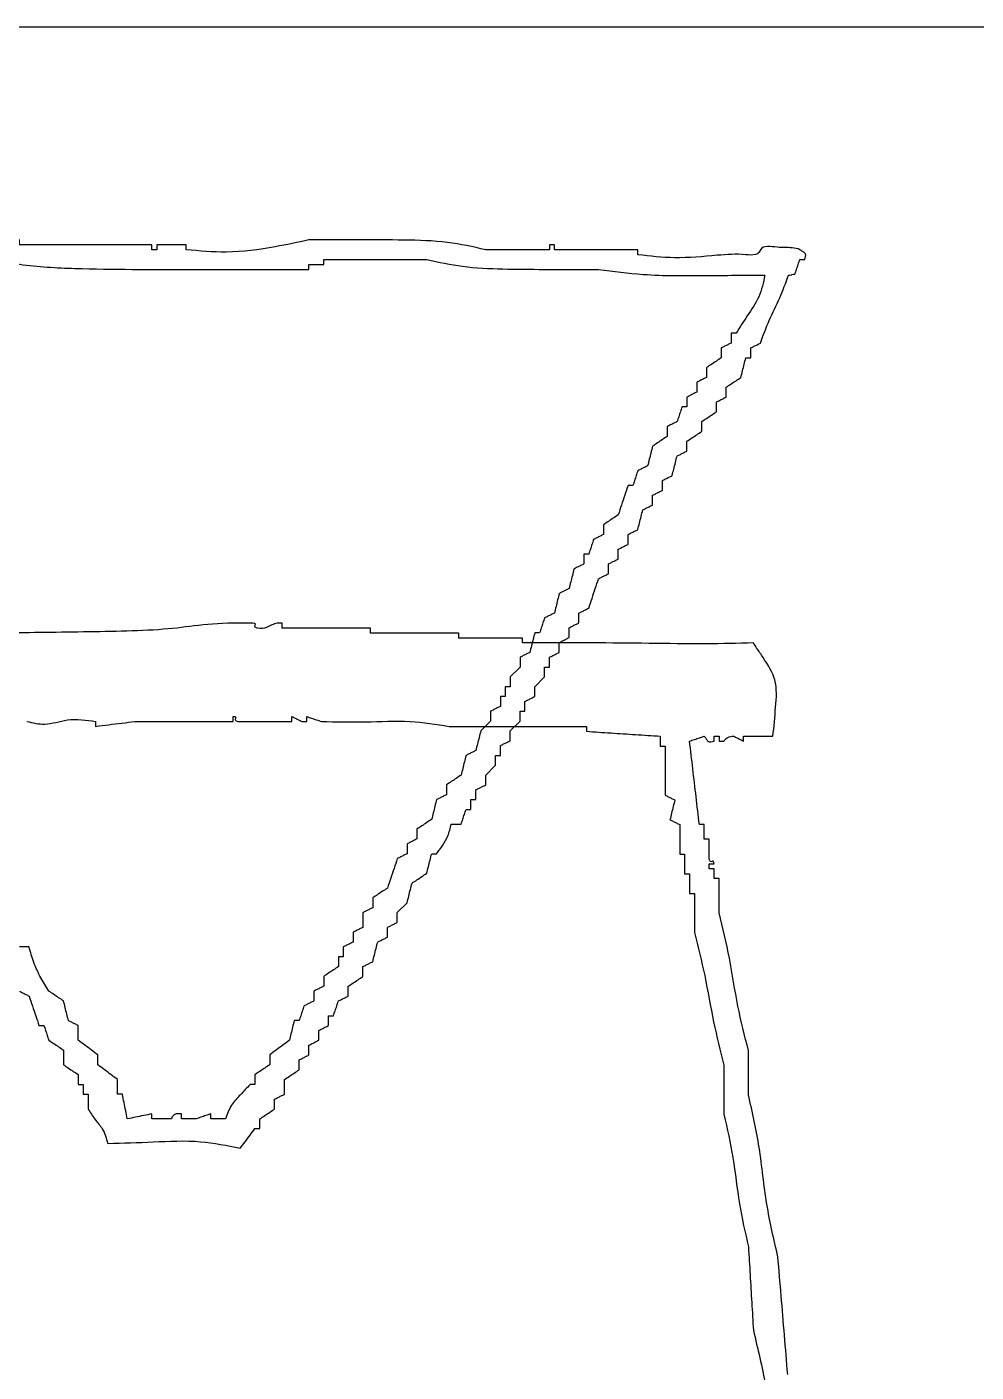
# Model space of a CAD drawing. Extents: x -38 to 63, y 7 to 46.
# Drawn here: x -23.46 to -9.54, y 26.5 to 46.21 of the extents above; entities that cross this region are included whole.
import ezdxf

# ---------------------------------------------------------------- set-up
doc = ezdxf.new("R2010")
doc.units = 0
doc.layers.add('レイヤー_1', color=7, linetype='CONTINUOUS')

msp = doc.modelspace()

# ---------------------------------------------------------------- linework, layer by layer
at = {"layer": 'レイヤー_1', "color": 3}
msp.add_lwpolyline([(62.771591, 6.526031), (-37.770134, 6.526031), (-37.770134, 46.213544), (62.771591, 46.213544)], close=True, dxfattribs=at)
at = {"layer": 'レイヤー_1', "color": 7}
for points in [[(-21.124652, 42.947366), (-21.124652, 43.01905), (-21.555878, 43.01905), (-21.555878, 42.947366), (-21.627656, 42.947366), (-21.627656, 43.01905), (-22.923297, 43.01905), (-23.57079, 43.01905), (-23.57079, 43.090828), (-24.219404, 43.090828), (-24.219404, 43.163166), (-24.938581, 43.163166), (-24.938581, 43.23569), (-25.802528, 43.23569), (-25.802528, 43.306254), (-25.874773, 43.306254), (-25.874773, 43.23569), (-26.810124, 43.23569), (-26.810124, 43.163166), (-26.882369, 43.23569), (-26.95424, 43.23569), (-26.95424, 43.163166), (-27.745942, 43.163166), (-27.745942, 43.090828)], [(-18.604589, 43.090828), (-19.324234, 43.090828)], [(-14.502428, 42.874841), (-14.502428, 42.947366), (-15.725544, 42.947366), (-15.725544, 43.01905), (-15.798255, 43.01905), (-15.798255, 42.947366), (-16.73314, 42.947366)], [(-21.916354, 42.659414), (-19.324234, 42.659414), (-19.324234, 42.731565), (-19.108433, 42.731565), (-19.108433, 42.80297), (-17.597366, 42.80297)], [(-12.127227, 42.80297), (-12.054703, 42.80297)], [(-15.869939, 42.659414), (-15.077677, 42.659414)], [(-13.062579, 41.72369), (-13.13473, 41.72369), (-13.13473, 41.579481)], [(-13.278845, 41.50705), (-13.278845, 41.363961)], [(-12.919117, 41.363961), (-12.846685, 41.363961), (-12.846685, 41.50705)], [(-13.495206, 41.219752), (-13.495206, 41.075823)], [(-13.638761, 41.003485), (-13.638761, 40.859929)], [(-13.207441, 40.787592), (-13.207441, 40.931707)], [(-13.782597, 40.787592), (-13.782597, 40.643849), (-13.854281, 40.643849)], [(-13.35053, 40.571792), (-13.35053, 40.715441)], [(-13.566143, 40.284214), (-13.566143, 40.427863)], [(-14.070641, 40.356178), (-14.070641, 40.211783)], [(-13.782597, 39.996076), (-13.782597, 40.140098)], [(-14.574112, 39.492791), (-14.646077, 39.492791)], [(-14.142512, 39.421014), (-14.142512, 39.564943)], [(-14.286908, 39.20484), (-14.286908, 39.348676)], [(-15.005993, 38.917076), (-15.005993, 38.7738)], [(-14.646077, 38.628845), (-14.646077, 38.7738)], [(-15.221793, 38.485569), (-15.293944, 38.485569), (-15.293944, 38.34136)], [(-14.790192, 38.413325), (-14.790192, 38.55772)], [(-14.933841, 38.197804), (-14.933841, 38.34136)], [(-15.182992, 37.184384), (-16.191054, 37.184384), (-16.191054, 37.256069), (-17.127059, 37.256069), (-17.127059, 37.328313), (-18.422326, 37.328313), (-18.422326, 37.400651), (-19.717406, 37.400651), (-19.717406, 37.471682), (-19.789277, 37.471682)], [(-15.366282, 37.478253), (-15.366282, 37.621435)], [(-15.942184, 37.333858), (-16.013588, 37.333858)], [(-15.510304, 37.26236), (-15.510304, 37.406009)], [(-15.653579, 37.045813), (-15.653579, 37.190675)], [(-16.229388, 36.974502), (-16.229388, 36.830386), (-16.373784, 36.686364), (-16.373784, 36.542809), (-16.445375, 36.542809), (-16.445375, 36.398693), (-16.51762, 36.398693), (-16.51762, 36.254111)], [(-16.013588, 36.398693), (-16.013588, 36.542809), (-15.869939, 36.686364), (-15.869939, 36.830386), (-15.798255, 36.830386), (-15.798255, 36.974502)], [(-16.373784, 35.750359), (-16.373784, 35.894755), (-16.229388, 36.038497), (-16.229388, 36.182333), (-16.157704, 36.182333), (-16.157704, 36.326262)], [(-21.87662, 36.03286), (-20.437424, 36.03286), (-20.437424, 36.104824)], [(-20.365459, 36.03286), (-19.573197, 36.03286), (-19.573197, 36.104824)], [(-19.429828, 36.03286), (-19.357397, 36.03286), (-19.357397, 36.104824)], [(-16.661735, 36.182333), (-16.661735, 36.038497), (-16.805384, 35.894755)], [(-22.451962, 36.03286), (-22.451962, 35.961175)], [(-17.270334, 35.961175), (-15.255236, 35.961175), (-15.255236, 35.888277)], [(-14.175489, 35.816966), (-14.175489, 35.672197), (-14.103058, 35.672197), (-14.103058, 34.952926)], [(-13.383787, 35.744628), (-13.383787, 35.816966), (-13.311542, 35.816966), (-13.311542, 35.744628), (-13.239578, 35.744628)], [(-12.952093, 35.744628), (-12.952093, 35.816966), (-12.5204, 35.816966)], [(-16.73314, 35.102586), (-16.73314, 35.246795), (-16.589771, 35.390631), (-16.589771, 35.534839), (-16.51762, 35.534839), (-16.51762, 35.678488)], [(-17.309042, 35.102586), (-17.309042, 34.95847)], [(-17.021371, 34.742577), (-16.9495, 34.742577), (-16.9495, 34.886693), (-16.878002, 34.886693), (-16.878002, 35.030902)], [(-17.237264, 34.527524), (-17.093335, 34.527524)], [(-13.887538, 34.521233), (-13.887538, 34.089259), (-13.81548, 34.089259), (-13.81548, 33.801681), (-13.743982, 33.801681), (-13.743982, 33.51345), (-13.672205, 33.51345), (-13.672205, 32.938481)], [(-13.456124, 34.017481), (-13.456124, 34.305246), (-13.527996, 34.305246), (-13.527996, 34.521233), (-13.599773, 34.521233)], [(-17.741202, 34.454999), (-17.741202, 34.31135)], [(-17.885131, 34.239199), (-17.885131, 34.09499)], [(-17.524935, 34.09499), (-17.453904, 34.09499)], [(-13.311542, 33.225779), (-13.311542, 33.72869), (-13.383787, 33.72869), (-13.383787, 33.873272), (-13.456124, 33.873272), (-13.456124, 33.94505), (-13.383787, 33.94505)], [(-18.389069, 33.447403), (-18.389069, 33.303288)], [(-18.028967, 33.086928), (-18.028967, 33.231603), (-17.885131, 33.374972)], [(-18.532718, 33.231603), (-18.532718, 33.01515)], [(-18.67674, 32.943746), (-18.67674, 32.800097)], [(-18.173362, 32.871314), (-18.173362, 33.01515)], [(-23.427701, 32.727852), (-23.57079, 32.727852)], [(-18.820949, 32.727852), (-18.820949, 32.583737), (-18.892913, 32.583737), (-18.892913, 32.439621)], [(-18.532718, 32.296159), (-18.532718, 32.439621)], [(-19.108433, 32.296159), (-19.108433, 32.151763)], [(-18.748518, 32.007181), (-18.748518, 32.151763)], [(-19.252829, 32.079892), (-19.252829, 31.93615)], [(-23.282839, 31.575954), (-23.211434, 31.575954)], [(-22.70759, 31.360341), (-22.70759, 31.575954)], [(-19.468629, 31.647919), (-19.54022, 31.647919)], [(-19.036842, 31.575954), (-19.036842, 31.72007), (-18.965065, 31.72007)], [(-19.180678, 31.360341), (-19.180678, 31.504456)], [(-22.923297, 31.216132), (-22.923297, 31.000145)], [(-19.324234, 31.144634), (-19.324234, 31.28763)], [(-12.880409, 30.562254), (-12.880409, 31.210401)], [(-22.419359, 31.000145), (-22.419359, 31.144634)], [(-19.900509, 31.144634), (-19.900509, 31.000145)], [(-19.468629, 30.928367), (-19.468629, 31.072016)], [(-13.239578, 30.994507), (-13.239578, 30.275143)], [(-22.70759, 30.856496), (-22.70759, 30.712287), (-22.635905, 30.712287), (-22.635905, 30.568358), (-22.563194, 30.568358), (-22.563194, 30.352745)], [(-22.059816, 30.568358), (-22.131407, 30.568358), (-22.131407, 30.784438)], [(-20.116309, 30.856496), (-20.116309, 30.712287), (-20.18818, 30.712287)], [(-19.684336, 30.568358), (-19.684336, 30.784438)], [(-19.828545, 30.352745), (-19.828545, 30.496114)], [(-21.339892, 30.208349), (-21.627656, 30.208349), (-21.627656, 30.280594)], [(-20.979416, 30.208349), (-21.195776, 30.208349), (-21.195776, 30.280594)], [(-20.548376, 30.208349), (-20.764176, 30.208349), (-20.764176, 30.280594)], [(-20.116309, 30.064887), (-20.044718, 30.064887), (-20.044718, 30.208349)]]:
    msp.add_lwpolyline(points, dxfattribs=at)
at = {"layer": 'レイヤー_1', "color": 1}
for points in [[(-15.182992, 37.184384), (-16.191054, 37.184384), (-16.191054, 37.256069), (-17.127059, 37.256069), (-17.127059, 37.328313), (-18.422326, 37.328313), (-18.422326, 37.400651), (-19.717406, 37.400651), (-19.717406, 37.471682), (-19.789277, 37.471682)], [(-21.87662, 36.03286), (-20.437424, 36.03286), (-20.437424, 36.104824)], [(-20.365459, 36.03286), (-19.573197, 36.03286), (-19.573197, 36.104824)], [(-19.429828, 36.03286), (-19.357397, 36.03286), (-19.357397, 36.104824)], [(-22.451962, 36.03286), (-22.451962, 35.961175)], [(-17.270334, 35.961175), (-15.255236, 35.961175), (-15.255236, 35.888277)], [(-14.175489, 35.816966), (-14.175489, 35.672197), (-14.103058, 35.672197), (-14.103058, 34.952926)], [(-13.383787, 35.744628), (-13.383787, 35.816966), (-13.311542, 35.816966), (-13.311542, 35.744628), (-13.239578, 35.744628)], [(-12.952093, 35.744628), (-12.952093, 35.816966), (-12.5204, 35.816966)], [(-13.887538, 34.521233), (-13.887538, 34.089259), (-13.81548, 34.089259), (-13.81548, 33.801681), (-13.743982, 33.801681), (-13.743982, 33.51345), (-13.672205, 33.51345), (-13.672205, 32.938481)], [(-13.456124, 34.017481), (-13.456124, 34.305246), (-13.527996, 34.305246), (-13.527996, 34.521233), (-13.599773, 34.521233)], [(-13.311542, 33.225779), (-13.311542, 33.72869), (-13.383787, 33.72869), (-13.383787, 33.873272), (-13.456124, 33.873272), (-13.456124, 33.94505), (-13.383787, 33.94505)], [(-12.880409, 30.562254), (-12.880409, 31.210401)], [(-13.239578, 30.994507), (-13.239578, 30.275143)]]:
    msp.add_lwpolyline(points, dxfattribs=at)
at = {"layer": 'レイヤー_1', "color": 7}
for points, knots in [([(-19.324234, 43.090828), (-19.488318, 43.055867), (-19.888025, 42.970702), (-20.492192, 42.887735), (-20.928764, 42.928896), (-21.124652, 42.947366)], [0, 0, 0, 0, 0.50372, 1.227056, 1.81576, 1.81576, 1.81576, 1.81576]), ([(-16.73314, 42.947366), (-16.919116, 42.988606), (-17.312994, 43.07595), (-17.942778, 43.091489), (-18.379843, 43.091052), (-18.604589, 43.090828)], [0, 0, 0, 0, 0.570222, 1.20767, 1.882426, 1.882426, 1.882426, 1.882426]), ([(-12.054703, 42.80297), (-12.043643, 42.83561), (-12.026403, 42.886485), (-12.086882, 42.920814), (-12.143256, 42.962066), (-12.278721, 42.984369), (-12.449866, 42.971007), (-12.679567, 43.019634), (-12.719411, 42.904729), (-12.798233, 42.859525), (-13.012426, 42.891401), (-13.405612, 42.861959), (-13.934586, 42.807535), (-14.322459, 42.853509), (-14.502428, 42.874841)], [0, 0, 0, 0, 0.087691, 0.13668, 0.186396, 0.302025, 0.523204, 0.768553, 0.798218, 0.87274, 1.014832, 1.432642, 2.059, 2.601202, 2.601202, 2.601202, 2.601202]), ([(-24.291181, 42.874841), (-24.051137, 42.82204), (-23.54564, 42.710848), (-22.747497, 42.66651), (-22.196292, 42.661804), (-21.916354, 42.659414)], [0, 0, 0, 0, 0.736267, 1.550465, 2.390683, 2.390683, 2.390683, 2.390683]), ([(-17.597366, 42.80297), (-17.422685, 42.765548), (-17.055388, 42.686863), (-16.47478, 42.662226), (-16.074083, 42.660363), (-15.869939, 42.659414)], [0, 0, 0, 0, 0.535052, 1.125033, 1.7378, 1.7378, 1.7378, 1.7378]), ([(-12.199099, 42.58717), (-12.19108, 42.61123), (-12.175067, 42.659272), (-12.151277, 42.731261), (-12.135233, 42.779099), (-12.127227, 42.80297)], [0, 0, 0, 0, 0.076082, 0.151922, 0.227454, 0.227454, 0.227454, 0.227454]), ([(-15.077677, 42.659414), (-14.860252, 42.630652), (-14.340181, 42.561855), (-13.524115, 42.569983), (-12.929193, 42.573568), (-12.639099, 42.575316)], [0, 0, 0, 0, 0.657279, 1.572179, 2.442852, 2.442852, 2.442852, 2.442852]), ([(-12.639099, 42.575316), (-12.661874, 42.466791), (-12.707404, 42.249838), (-12.89657, 41.98576), (-13.008807, 41.808577), (-13.062579, 41.72369)], [0, 0, 0, 0, 0.328929, 0.657565, 0.95982, 0.95982, 0.95982, 0.95982]), ([(-12.703036, 41.579481), (-12.663186, 41.691532), (-12.582567, 41.918214), (-12.41425, 42.236575), (-12.33385, 42.46328), (-12.294118, 42.575316)], [0, 0, 0, 0, 0.356373, 0.720951, 1.077155, 1.077155, 1.077155, 1.077155]), ([(-12.294118, 42.575316), (-12.280088, 42.574541), (-12.260992, 42.573488), (-12.232093, 42.58897), (-12.213064, 42.587932), (-12.199099, 42.58717)], [0, 0, 0, 0, 0.040908, 0.055676, 0.096398, 0.096398, 0.096398, 0.096398]), ([(-13.13473, 41.579481), (-13.150703, 41.571513), (-13.182716, 41.555543), (-13.230835, 41.531559), (-13.262823, 41.515229), (-13.278845, 41.50705)], [0, 0, 0, 0, 0.053551, 0.107325, 0.161294, 0.161294, 0.161294, 0.161294]), ([(-12.846685, 41.50705), (-12.830807, 41.51523), (-12.79907, 41.531579), (-12.751158, 41.555669), (-12.719103, 41.571531), (-12.703036, 41.579481)], [0, 0, 0, 0, 0.053585, 0.107102, 0.160879, 0.160879, 0.160879, 0.160879]), ([(-13.278845, 41.363961), (-13.302762, 41.347788), (-13.350596, 41.315441), (-13.422785, 41.267474), (-13.471049, 41.23567), (-13.495206, 41.219752)], [0, 0, 0, 0, 0.086615, 0.17323, 0.260017, 0.260017, 0.260017, 0.260017]), ([(-12.990801, 41.075823), (-12.982807, 41.107836), (-12.966833, 41.171814), (-12.942997, 41.267875), (-12.927083, 41.331904), (-12.919117, 41.363961)], [0, 0, 0, 0, 0.098989, 0.197827, 0.296921, 0.296921, 0.296921, 0.296921]), ([(-13.495206, 41.075823), (-13.511089, 41.067671), (-13.542862, 41.051364), (-13.590906, 41.027632), (-13.622806, 41.011536), (-13.638761, 41.003485)], [0, 0, 0, 0, 0.05356, 0.107138, 0.160752, 0.160752, 0.160752, 0.160752]), ([(-13.207441, 40.931707), (-13.183273, 40.947825), (-13.135073, 40.97997), (-13.06276, 41.027859), (-13.014763, 41.059851), (-12.990801, 41.075823)], [0, 0, 0, 0, 0.08715, 0.173806, 0.260197, 0.260197, 0.260197, 0.260197]), ([(-13.638761, 40.859929), (-13.654697, 40.851875), (-13.686625, 40.835737), (-13.734637, 40.811757), (-13.766617, 40.795643), (-13.782597, 40.787592)], [0, 0, 0, 0, 0.053568, 0.107322, 0.161001, 0.161001, 0.161001, 0.161001]), ([(-13.854281, 40.643849), (-13.862286, 40.619857), (-13.878292, 40.571886), (-13.902142, 40.499791), (-13.918513, 40.451867), (-13.926712, 40.427863)], [0, 0, 0, 0, 0.075879, 0.151712, 0.227809, 0.227809, 0.227809, 0.227809]), ([(-13.35053, 40.715441), (-13.334601, 40.723585), (-13.302828, 40.73983), (-13.25507, 40.76376), (-13.223299, 40.779657), (-13.207441, 40.787592)], [0, 0, 0, 0, 0.053672, 0.107054, 0.160251, 0.160251, 0.160251, 0.160251]), ([(-13.926712, 40.427863), (-13.942648, 40.419909), (-13.974569, 40.403978), (-14.022422, 40.379834), (-14.054551, 40.364072), (-14.070641, 40.356178)], [0, 0, 0, 0, 0.05343, 0.107028, 0.160793, 0.160793, 0.160793, 0.160793]), ([(-13.566143, 40.427863), (-13.542358, 40.443926), (-13.494665, 40.476137), (-13.42269, 40.523959), (-13.374587, 40.555845), (-13.35053, 40.571792)], [0, 0, 0, 0, 0.086103, 0.172654, 0.25924, 0.25924, 0.25924, 0.25924]), ([(-13.782597, 40.140098), (-13.758647, 40.15606), (-13.71064, 40.188055), (-13.638571, 40.236217), (-13.590308, 40.2682), (-13.566143, 40.284214)], [0, 0, 0, 0, 0.086345, 0.173075, 0.260041, 0.260041, 0.260041, 0.260041]), ([(-14.286908, 40.068227), (-14.294699, 40.036191), (-14.310279, 39.972124), (-14.334486, 39.876295), (-14.350437, 39.812387), (-14.358406, 39.780463)], [0, 0, 0, 0, 0.098909, 0.197803, 0.296515, 0.296515, 0.296515, 0.296515]), ([(-14.070641, 40.211783), (-14.094601, 40.195832), (-14.142559, 40.163903), (-14.214562, 40.11592), (-14.262771, 40.084139), (-14.286908, 40.068227)], [0, 0, 0, 0, 0.086351, 0.172845, 0.259576, 0.259576, 0.259576, 0.259576]), ([(-13.998677, 39.636814), (-13.990669, 39.668728), (-13.974657, 39.732546), (-13.950981, 39.828297), (-13.934797, 39.892004), (-13.926712, 39.923831)], [0, 0, 0, 0, 0.098709, 0.197389, 0.295903, 0.295903, 0.295903, 0.295903]), ([(-13.926712, 39.923831), (-13.910695, 39.931986), (-13.878758, 39.948245), (-13.830658, 39.972206), (-13.798627, 39.988114), (-13.782597, 39.996076)], [0, 0, 0, 0, 0.05392, 0.107514, 0.161211, 0.161211, 0.161211, 0.161211]), ([(-14.502428, 39.708498), (-14.510441, 39.684588), (-14.526475, 39.636743), (-14.550187, 39.56478), (-14.56613, 39.516808), (-14.574112, 39.492791)], [0, 0, 0, 0, 0.075651, 0.15138, 0.227306, 0.227306, 0.227306, 0.227306]), ([(-14.358406, 39.780463), (-14.374374, 39.772431), (-14.406301, 39.756374), (-14.454314, 39.732397), (-14.48637, 39.716475), (-14.502428, 39.708498)], [0, 0, 0, 0, 0.053624, 0.10721, 0.161001, 0.161001, 0.161001, 0.161001]), ([(-14.142512, 39.564943), (-14.126511, 39.572826), (-14.094491, 39.5886), (-14.046606, 39.61268), (-14.014667, 39.628762), (-13.998677, 39.636814)], [0, 0, 0, 0, 0.053514, 0.107084, 0.160793, 0.160793, 0.160793, 0.160793]), ([(-14.646077, 39.492791), (-14.662136, 39.444778), (-14.694247, 39.348772), (-14.742256, 39.204677), (-14.774209, 39.108598), (-14.790192, 39.060538)], [0, 0, 0, 0, 0.151884, 0.303702, 0.455645, 0.455645, 0.455645, 0.455645]), ([(-14.286908, 39.348676), (-14.270685, 39.356676), (-14.238401, 39.372596), (-14.190183, 39.396542), (-14.158382, 39.412867), (-14.142512, 39.421014)], [0, 0, 0, 0, 0.054264, 0.10799, 0.161504, 0.161504, 0.161504, 0.161504]), ([(-14.790192, 39.060538), (-14.814143, 39.044631), (-14.862056, 39.012809), (-14.934051, 38.965081), (-14.981986, 38.933095), (-15.005993, 38.917076)], [0, 0, 0, 0, 0.086254, 0.172554, 0.259135, 0.259135, 0.259135, 0.259135]), ([(-14.502428, 38.844645), (-14.494279, 38.876733), (-14.478003, 38.940822), (-14.454058, 39.036996), (-14.438139, 39.10105), (-14.430184, 39.133062)], [0, 0, 0, 0, 0.099321, 0.19837, 0.297329, 0.297329, 0.297329, 0.297329]), ([(-14.430184, 39.133062), (-14.41432, 39.141083), (-14.382538, 39.157152), (-14.334812, 39.181144), (-14.302866, 39.196947), (-14.286908, 39.20484)], [0, 0, 0, 0, 0.053327, 0.10684, 0.16025, 0.16025, 0.16025, 0.16025]), ([(-14.646077, 38.7738), (-14.6301, 38.78162), (-14.598098, 38.797284), (-14.550298, 38.821066), (-14.51836, 38.836797), (-14.502428, 38.844645)], [0, 0, 0, 0, 0.053362, 0.106891, 0.160169, 0.160169, 0.160169, 0.160169]), ([(-15.150388, 38.701276), (-15.158323, 38.677244), (-15.174157, 38.629287), (-15.198137, 38.557443), (-15.213903, 38.50954), (-15.221793, 38.485569)], [0, 0, 0, 0, 0.075923, 0.151511, 0.227218, 0.227218, 0.227218, 0.227218]), ([(-15.005993, 38.7738), (-15.02202, 38.765588), (-15.053979, 38.749212), (-15.102247, 38.725307), (-15.134325, 38.709294), (-15.150388, 38.701276)], [0, 0, 0, 0, 0.054027, 0.107728, 0.161587, 0.161587, 0.161587, 0.161587]), ([(-14.790192, 38.55772), (-14.774197, 38.565586), (-14.74217, 38.581334), (-14.694244, 38.60527), (-14.662137, 38.620984), (-14.646077, 38.628845)], [0, 0, 0, 0, 0.053475, 0.107069, 0.160711, 0.160711, 0.160711, 0.160711]), ([(-15.437779, 38.269489), (-15.445898, 38.237466), (-15.462123, 38.173475), (-15.48622, 38.077503), (-15.502279, 38.013574), (-15.510304, 37.981631)], [0, 0, 0, 0, 0.099107, 0.198048, 0.296853, 0.296853, 0.296853, 0.296853]), ([(-15.293944, 38.34136), (-15.309928, 38.333449), (-15.341956, 38.317599), (-15.389732, 38.293305), (-15.421775, 38.277422), (-15.437779, 38.269489)], [0, 0, 0, 0, 0.053505, 0.107204, 0.160793, 0.160793, 0.160793, 0.160793]), ([(-14.933841, 38.34136), (-14.91792, 38.349429), (-14.886087, 38.365562), (-14.83822, 38.389584), (-14.80621, 38.405407), (-14.790192, 38.413325)], [0, 0, 0, 0, 0.053547, 0.107066, 0.160668, 0.160668, 0.160668, 0.160668]), ([(-15.221793, 37.694053), (-15.205903, 37.741938), (-15.174092, 37.837804), (-15.126194, 37.981656), (-15.093855, 38.077513), (-15.077677, 38.125467)], [0, 0, 0, 0, 0.151356, 0.30302, 0.454849, 0.454849, 0.454849, 0.454849]), ([(-15.077677, 38.125467), (-15.06176, 38.133539), (-15.029888, 38.149704), (-14.98181, 38.173552), (-14.949843, 38.189714), (-14.933841, 38.197804)], [0, 0, 0, 0, 0.053541, 0.107211, 0.161002, 0.161002, 0.161002, 0.161002]), ([(-15.653579, 37.909667), (-15.661621, 37.877741), (-15.677724, 37.81381), (-15.701841, 37.717765), (-15.717635, 37.653576), (-15.725544, 37.621435)], [0, 0, 0, 0, 0.098768, 0.197783, 0.29708, 0.29708, 0.29708, 0.29708]), ([(-15.510304, 37.981631), (-15.526141, 37.973577), (-15.557836, 37.95746), (-15.605622, 37.933527), (-15.637564, 37.917635), (-15.653579, 37.909667)], [0, 0, 0, 0, 0.053303, 0.10667, 0.160334, 0.160334, 0.160334, 0.160334]), ([(-15.366282, 37.621435), (-15.350176, 37.629648), (-15.318087, 37.646012), (-15.269744, 37.66986), (-15.237759, 37.685998), (-15.221793, 37.694053)], [0, 0, 0, 0, 0.054235, 0.108062, 0.161712, 0.161712, 0.161712, 0.161712]), ([(-19.789277, 37.471682), (-19.816788, 37.465618), (-19.872887, 37.453253), (-19.959794, 37.394258), (-20.039524, 37.386954), (-20.133769, 37.417046), (-20.092715, 37.469292), (-20.682282, 37.495333), (-21.26683, 37.365933), (-22.583325, 37.345098), (-23.402853, 37.333976), (-23.820127, 37.328313)], [0, 0, 0, 0, 0.084252, 0.1718, 0.301221, 0.349662, 0.384328, 0.427292, 1.60495, 2.830589, 4.101995, 4.101995, 4.101995, 4.101995]), ([(-15.869939, 37.549378), (-15.877909, 37.525557), (-15.893903, 37.477747), (-15.918117, 37.405951), (-15.934155, 37.357908), (-15.942184, 37.333858)], [0, 0, 0, 0, 0.075356, 0.151242, 0.227306, 0.227306, 0.227306, 0.227306]), ([(-15.725544, 37.621435), (-15.741596, 37.613624), (-15.773781, 37.597962), (-15.821914, 37.57394), (-15.853913, 37.557574), (-15.869939, 37.549378)], [0, 0, 0, 0, 0.053556, 0.107379, 0.16138, 0.16138, 0.16138, 0.16138]), ([(-15.510304, 37.406009), (-15.494312, 37.414095), (-15.462374, 37.430245), (-15.414286, 37.454166), (-15.382298, 37.470217), (-15.366282, 37.478253)], [0, 0, 0, 0, 0.053758, 0.107368, 0.161126, 0.161126, 0.161126, 0.161126]), ([(-16.013588, 37.333858), (-16.021675, 37.302017), (-16.037876, 37.238226), (-16.06167, 37.14214), (-16.077762, 37.077989), (-16.085833, 37.045813)], [0, 0, 0, 0, 0.098553, 0.197448, 0.296966, 0.296966, 0.296966, 0.296966]), ([(-15.653579, 37.190675), (-15.637554, 37.198557), (-15.605558, 37.214293), (-15.557887, 37.238364), (-15.52615, 37.254369), (-15.510304, 37.26236)], [0, 0, 0, 0, 0.053576, 0.106967, 0.160209, 0.160209, 0.160209, 0.160209]), ([(-12.807978, 37.184384), (-13.040016, 37.178397), (-13.551478, 37.165201), (-14.343229, 37.179388), (-14.902847, 37.182718), (-15.182992, 37.184384)], [0, 0, 0, 0, 0.696269, 1.534726, 2.375195, 2.375195, 2.375195, 2.375195]), ([(-12.664609, 36.968118), (-12.680491, 36.99217), (-12.71226, 37.040284), (-12.760037, 37.112382), (-12.791998, 37.160384), (-12.807978, 37.184384)], [0, 0, 0, 0, 0.086468, 0.172971, 0.259473, 0.259473, 0.259473, 0.259473]), ([(-16.085833, 37.045813), (-16.101791, 37.037906), (-16.133717, 37.022086), (-16.181491, 36.998161), (-16.213428, 36.982386), (-16.229388, 36.974502)], [0, 0, 0, 0, 0.053431, 0.106889, 0.160292, 0.160292, 0.160292, 0.160292]), ([(-15.798255, 36.974502), (-15.782267, 36.982398), (-15.750173, 36.998248), (-15.701984, 37.022091), (-15.669717, 37.037904), (-15.653579, 37.045813)], [0, 0, 0, 0, 0.053496, 0.107382, 0.161296, 0.161296, 0.161296, 0.161296]), ([(-12.5204, 35.816966), (-12.507042, 35.957224), (-12.481178, 36.228805), (-12.449877, 36.642956), (-12.594914, 36.862581), (-12.664609, 36.968118)], [0, 0, 0, 0, 0.426444, 0.825717, 1.195061, 1.195061, 1.195061, 1.195061]), ([(-16.157704, 36.326262), (-16.141691, 36.334462), (-16.109748, 36.350819), (-16.06148, 36.374504), (-16.029547, 36.390633), (-16.013588, 36.398693)], [0, 0, 0, 0, 0.05397, 0.10766, 0.161295, 0.161295, 0.161295, 0.161295]), ([(-20.437424, 36.104824), (-20.417385, 36.105105), (-20.381107, 36.105614), (-20.420741, 36.052044), (-20.38599, 36.039984), (-20.365459, 36.03286)], [0, 0, 0, 0, 0.042713, 0.077327, 0.127299, 0.127299, 0.127299, 0.127299]), ([(-19.573197, 36.104824), (-19.557273, 36.096788), (-19.525426, 36.080717), (-19.477578, 36.056844), (-19.445734, 36.040849), (-19.429828, 36.03286)], [0, 0, 0, 0, 0.05351, 0.107019, 0.160417, 0.160417, 0.160417, 0.160417]), ([(-19.357397, 36.104824), (-19.333528, 36.096783), (-19.285702, 36.080671), (-19.213764, 36.056791), (-19.165731, 36.040842), (-19.14169, 36.03286)], [0, 0, 0, 0, 0.075562, 0.1514, 0.227395, 0.227395, 0.227395, 0.227395]), ([(-16.51762, 36.254111), (-16.533625, 36.246181), (-16.565666, 36.230305), (-16.61368, 36.206329), (-16.645713, 36.190334), (-16.661735, 36.182333)], [0, 0, 0, 0, 0.053587, 0.107275, 0.161001, 0.161001, 0.161001, 0.161001]), ([(-23.460305, 36.03286), (-23.373953, 36.012424), (-23.175319, 35.965416), (-22.843757, 36.090055), (-22.591022, 36.05316), (-22.451962, 36.03286)], [0, 0, 0, 0, 0.26141, 0.60132, 1.017131, 1.017131, 1.017131, 1.017131]), ([(-22.451962, 35.961175), (-22.38817, 35.969101), (-22.260426, 35.984971), (-22.068648, 36.00889), (-21.940659, 36.024866), (-21.87662, 36.03286)], [0, 0, 0, 0, 0.192846, 0.386181, 0.579791, 0.579791, 0.579791, 0.579791]), ([(-19.14169, 36.03286), (-18.926413, 36.027879), (-18.492606, 36.017843), (-17.865597, 36.056812), (-17.459701, 35.991599), (-17.270334, 35.961175)], [0, 0, 0, 0, 0.646213, 1.302193, 1.875882, 1.875882, 1.875882, 1.875882]), ([(-16.805384, 35.894755), (-16.813388, 35.862617), (-16.829349, 35.798535), (-16.853499, 35.702599), (-16.869837, 35.63885), (-16.878002, 35.606991)], [0, 0, 0, 0, 0.099361, 0.198118, 0.296787, 0.296787, 0.296787, 0.296787]), ([(-15.255236, 35.888277), (-15.135269, 35.880411), (-14.895372, 35.864681), (-14.535475, 35.84063), (-14.295518, 35.824856), (-14.175489, 35.816966)], [0, 0, 0, 0, 0.360673, 0.721236, 1.082099, 1.082099, 1.082099, 1.082099]), ([(-16.51762, 35.678488), (-16.501577, 35.68654), (-16.469584, 35.702596), (-16.421733, 35.726742), (-16.389753, 35.742494), (-16.373784, 35.750359)], [0, 0, 0, 0, 0.053848, 0.10739, 0.160793, 0.160793, 0.160793, 0.160793]), ([(-13.743982, 35.744628), (-13.720013, 35.752792), (-13.672072, 35.769121), (-13.599966, 35.792902), (-13.551973, 35.808949), (-13.527996, 35.816966)], [0, 0, 0, 0, 0.075964, 0.151934, 0.227779, 0.227779, 0.227779, 0.227779]), ([(-13.599773, 34.521233), (-13.615759, 34.657262), (-13.647713, 34.929177), (-13.695571, 35.337001), (-13.727845, 35.608748), (-13.743982, 35.744628)], [0, 0, 0, 0, 0.410896, 0.821359, 1.231866, 1.231866, 1.231866, 1.231866]), ([(-13.527996, 35.816966), (-13.518517, 35.804894), (-13.500138, 35.781486), (-13.468339, 35.723656), (-13.417731, 35.736209), (-13.383787, 35.744628)], [0, 0, 0, 0, 0.046871, 0.090884, 0.180542, 0.180542, 0.180542, 0.180542]), ([(-13.239578, 35.744628), (-13.235392, 35.751289), (-13.221005, 35.774182), (-13.174472, 35.810355), (-13.125497, 35.814482), (-13.096022, 35.816966)], [0, 0, 0, 0, 0.023588, 0.081076, 0.167973, 0.167973, 0.167973, 0.167973]), ([(-13.096022, 35.816966), (-13.08004, 35.808959), (-13.048098, 35.792956), (-13.000033, 35.76902), (-12.968108, 35.752777), (-12.952093, 35.744628)], [0, 0, 0, 0, 0.053627, 0.107179, 0.161085, 0.161085, 0.161085, 0.161085]), ([(-17.021371, 35.534839), (-17.029428, 35.502816), (-17.045527, 35.438835), (-17.069317, 35.342771), (-17.085326, 35.278799), (-17.093335, 35.246795)], [0, 0, 0, 0, 0.099063, 0.197926, 0.296898, 0.296898, 0.296898, 0.296898]), ([(-16.878002, 35.606991), (-16.893893, 35.598886), (-16.92563, 35.582701), (-16.973497, 35.558805), (-17.005387, 35.542841), (-17.021371, 35.534839)], [0, 0, 0, 0, 0.053514, 0.106877, 0.160501, 0.160501, 0.160501, 0.160501]), ([(-17.093335, 35.246795), (-17.117352, 35.230784), (-17.165348, 35.198787), (-17.237252, 35.15072), (-17.285115, 35.118629), (-17.309042, 35.102586)], [0, 0, 0, 0, 0.086594, 0.17305, 0.259472, 0.259472, 0.259472, 0.259472]), ([(-16.878002, 35.030902), (-16.861838, 35.038913), (-16.82958, 35.054901), (-16.781204, 35.078618), (-16.749134, 35.09461), (-16.73314, 35.102586)], [0, 0, 0, 0, 0.05412, 0.108009, 0.161629, 0.161629, 0.161629, 0.161629]), ([(-17.309042, 34.95847), (-17.325185, 34.950673), (-17.35752, 34.935054), (-17.405654, 34.910817), (-17.437821, 34.894734), (-17.453904, 34.886693)], [0, 0, 0, 0, 0.053781, 0.107727, 0.161672, 0.161672, 0.161672, 0.161672]), ([(-14.103058, 34.952926), (-14.087193, 34.945103), (-14.055361, 34.929407), (-14.007665, 34.905386), (-13.975713, 34.88943), (-13.959689, 34.881428)], [0, 0, 0, 0, 0.053066, 0.106475, 0.160208, 0.160208, 0.160208, 0.160208]), ([(-17.453904, 34.886693), (-17.461711, 34.85473), (-17.477326, 34.790801), (-17.501192, 34.695082), (-17.517026, 34.63127), (-17.524935, 34.599395)], [0, 0, 0, 0, 0.098707, 0.197424, 0.295949, 0.295949, 0.295949, 0.295949]), ([(-17.093335, 34.527524), (-17.085326, 34.551463), (-17.069325, 34.599291), (-17.045573, 34.671054), (-17.029435, 34.718746), (-17.021371, 34.742577)], [0, 0, 0, 0, 0.075729, 0.151301, 0.226775, 0.226775, 0.226775, 0.226775]), ([(-13.959689, 34.881428), (-13.967682, 34.849385), (-13.983673, 34.785283), (-14.007797, 34.689131), (-14.023575, 34.624934), (-14.031467, 34.592824)], [0, 0, 0, 0, 0.099077, 0.198199, 0.297397, 0.297397, 0.297397, 0.297397]), ([(-17.524935, 34.599395), (-17.548999, 34.583192), (-17.596993, 34.550874), (-17.669116, 34.502793), (-17.717182, 34.470925), (-17.741202, 34.454999)], [0, 0, 0, 0, 0.08703, 0.173582, 0.260042, 0.260042, 0.260042, 0.260042]), ([(-17.453904, 34.09499), (-17.421584, 34.136349), (-17.358237, 34.217411), (-17.277918, 34.361045), (-17.251588, 34.46887), (-17.237264, 34.527524)], [0, 0, 0, 0, 0.157464, 0.308627, 0.488947, 0.488947, 0.488947, 0.488947]), ([(-14.031467, 34.592824), (-14.015513, 34.584797), (-13.983625, 34.568752), (-13.935563, 34.54506), (-13.903561, 34.529183), (-13.887538, 34.521233)], [0, 0, 0, 0, 0.053577, 0.10709, 0.160751, 0.160751, 0.160751, 0.160751]), ([(-17.741202, 34.31135), (-17.757279, 34.303281), (-17.789299, 34.287209), (-17.837344, 34.263297), (-17.869201, 34.247232), (-17.885131, 34.239199)], [0, 0, 0, 0, 0.053967, 0.107479, 0.161001, 0.161001, 0.161001, 0.161001]), ([(-18.028967, 34.023306), (-18.044949, 33.975248), (-18.076894, 33.879191), (-18.125333, 33.735303), (-18.157352, 33.639325), (-18.173362, 33.591332)], [0, 0, 0, 0, 0.151936, 0.303689, 0.455468, 0.455468, 0.455468, 0.455468]), ([(-17.885131, 34.09499), (-17.901113, 34.087124), (-17.933112, 34.071375), (-17.980969, 34.047303), (-18.012952, 34.031313), (-18.028967, 34.023306)], [0, 0, 0, 0, 0.053437, 0.106994, 0.160709, 0.160709, 0.160709, 0.160709]), ([(-17.597366, 33.807599), (-17.589308, 33.839536), (-17.573189, 33.903413), (-17.549048, 33.999211), (-17.532971, 34.063074), (-17.524935, 34.09499)], [0, 0, 0, 0, 0.098813, 0.197641, 0.296378, 0.296378, 0.296378, 0.296378]), ([(-13.383787, 33.94505), (-13.388854, 33.966692), (-13.396464, 33.999196), (-13.439885, 33.964998), (-13.449622, 33.996465), (-13.456124, 34.017481)], [0, 0, 0, 0, 0.047568, 0.071446, 0.119467, 0.119467, 0.119467, 0.119467]), ([(-17.813073, 33.663297), (-17.789077, 33.679277), (-17.741066, 33.71125), (-17.669007, 33.759118), (-17.62124, 33.791444), (-17.597366, 33.807599)], [0, 0, 0, 0, 0.086492, 0.173048, 0.259525, 0.259525, 0.259525, 0.259525]), ([(-18.173362, 33.591332), (-18.197358, 33.575354), (-18.24532, 33.543418), (-18.317096, 33.495253), (-18.365072, 33.463358), (-18.389069, 33.447403)], [0, 0, 0, 0, 0.086485, 0.172866, 0.259316, 0.259316, 0.259316, 0.259316]), ([(-17.885131, 33.374972), (-17.877112, 33.407142), (-17.861117, 33.47131), (-17.837173, 33.567437), (-17.821103, 33.631358), (-17.813073, 33.663297)], [0, 0, 0, 0, 0.099462, 0.198395, 0.297193, 0.297193, 0.297193, 0.297193]), ([(-18.389069, 33.303288), (-18.404947, 33.295399), (-18.436786, 33.27958), (-18.484586, 33.255519), (-18.516632, 33.239596), (-18.532718, 33.231603)], [0, 0, 0, 0, 0.053189, 0.106657, 0.160542, 0.160542, 0.160542, 0.160542]), ([(-12.880409, 31.210401), (-12.935772, 31.426686), (-13.050049, 31.873128), (-13.146258, 32.554688), (-13.257304, 33.005558), (-13.311542, 33.225779)], [0, 0, 0, 0, 0.669324, 1.381578, 2.061628, 2.061628, 2.061628, 2.061628]), ([(-18.532718, 33.01515), (-18.54881, 33.007241), (-18.580949, 32.991445), (-18.62888, 32.967488), (-18.660819, 32.951644), (-18.67674, 32.943746)], [0, 0, 0, 0, 0.053792, 0.107434, 0.160752, 0.160752, 0.160752, 0.160752]), ([(-18.173362, 33.01515), (-18.157331, 33.023235), (-18.125237, 33.03942), (-18.077229, 33.063598), (-18.044999, 33.079178), (-18.028967, 33.086928)], [0, 0, 0, 0, 0.053865, 0.107832, 0.161255, 0.161255, 0.161255, 0.161255]), ([(-13.672205, 32.938481), (-13.619314, 32.728655), (-13.510106, 32.295414), (-13.402091, 31.639608), (-13.292692, 31.205346), (-13.239578, 30.994507)], [0, 0, 0, 0, 0.648926, 1.339882, 1.991919, 1.991919, 1.991919, 1.991919]), ([(-18.67674, 32.800097), (-18.692789, 32.792032), (-18.724879, 32.775906), (-18.772949, 32.751824), (-18.804979, 32.735828), (-18.820949, 32.727852)], [0, 0, 0, 0, 0.053885, 0.107742, 0.161293, 0.161293, 0.161293, 0.161293]), ([(-18.389069, 32.511772), (-18.381075, 32.543805), (-18.365093, 32.607847), (-18.341023, 32.70395), (-18.324959, 32.768024), (-18.316918, 32.800097)], [0, 0, 0, 0, 0.099045, 0.198019, 0.297215, 0.297215, 0.297215, 0.297215]), ([(-18.316918, 32.800097), (-18.300912, 32.807992), (-18.268945, 32.82376), (-18.220994, 32.8473), (-18.189232, 32.863313), (-18.173362, 32.871314)], [0, 0, 0, 0, 0.053541, 0.106934, 0.160251, 0.160251, 0.160251, 0.160251]), ([(-23.139283, 32.079892), (-23.178907, 32.143523), (-23.262834, 32.2783), (-23.363085, 32.494985), (-23.406608, 32.651835), (-23.427701, 32.727852)], [0, 0, 0, 0, 0.224825, 0.476199, 0.712593, 0.712593, 0.712593, 0.712593]), ([(-18.892913, 32.439621), (-18.91694, 32.423762), (-18.964988, 32.392049), (-19.03673, 32.344081), (-19.084546, 32.312124), (-19.108433, 32.296159)], [0, 0, 0, 0, 0.086366, 0.172709, 0.258903, 0.258903, 0.258903, 0.258903]), ([(-18.532718, 32.439621), (-18.516631, 32.447651), (-18.484576, 32.463652), (-18.436782, 32.487879), (-18.404946, 32.503821), (-18.389069, 32.511772)], [0, 0, 0, 0, 0.053939, 0.10748, 0.160751, 0.160751, 0.160751, 0.160751]), ([(-19.108433, 32.151763), (-19.124477, 32.143756), (-19.156506, 32.12777), (-19.20466, 32.103858), (-19.236742, 32.087896), (-19.252829, 32.079892)], [0, 0, 0, 0, 0.053792, 0.10739, 0.161293, 0.161293, 0.161293, 0.161293]), ([(-18.748518, 32.151763), (-18.724559, 32.167762), (-18.676603, 32.199788), (-18.604608, 32.247827), (-18.556689, 32.280043), (-18.532718, 32.296159)], [0, 0, 0, 0, 0.086428, 0.173, 0.259653, 0.259653, 0.259653, 0.259653]), ([(-23.57079, 32.079892), (-23.554872, 32.071995), (-23.522971, 32.056169), (-23.475271, 32.031935), (-23.443573, 32.01544), (-23.427701, 32.007181)], [0, 0, 0, 0, 0.053308, 0.106831, 0.160507, 0.160507, 0.160507, 0.160507]), ([(-23.427701, 32.007181), (-23.411687, 31.959307), (-23.379648, 31.863526), (-23.331484, 31.719742), (-23.299067, 31.623922), (-23.282839, 31.575954)], [0, 0, 0, 0, 0.151443, 0.302992, 0.454909, 0.454909, 0.454909, 0.454909]), ([(-22.923297, 31.93615), (-22.947241, 31.952159), (-22.995132, 31.984179), (-23.067092, 32.032148), (-23.115201, 32.063965), (-23.139283, 32.079892)], [0, 0, 0, 0, 0.086409, 0.17283, 0.259446, 0.259446, 0.259446, 0.259446]), ([(-18.892913, 31.93615), (-18.876932, 31.944063), (-18.844894, 31.959926), (-18.796904, 31.983893), (-18.764639, 31.999422), (-18.748518, 32.007181)], [0, 0, 0, 0, 0.0535, 0.107251, 0.160922, 0.160922, 0.160922, 0.160922]), ([(-22.851332, 31.647919), (-22.85939, 31.6799), (-22.875513, 31.74389), (-22.899212, 31.84004), (-22.915266, 31.904104), (-22.923297, 31.93615)], [0, 0, 0, 0, 0.098944, 0.197969, 0.297079, 0.297079, 0.297079, 0.297079]), ([(-19.396385, 31.863532), (-19.404499, 31.839615), (-19.420725, 31.791789), (-19.444757, 31.719901), (-19.460667, 31.671927), (-19.468629, 31.647919)], [0, 0, 0, 0, 0.075766, 0.151512, 0.227395, 0.227395, 0.227395, 0.227395]), ([(-19.252829, 31.93615), (-19.268827, 31.92809), (-19.300786, 31.911987), (-19.348621, 31.887748), (-19.380474, 31.871599), (-19.396385, 31.863532)], [0, 0, 0, 0, 0.05374, 0.10736, 0.160878, 0.160878, 0.160878, 0.160878]), ([(-18.965065, 31.72007), (-18.956933, 31.743972), (-18.94066, 31.791805), (-18.916863, 31.863917), (-18.900911, 31.91203), (-18.892913, 31.93615)], [0, 0, 0, 0, 0.075742, 0.151575, 0.227809, 0.227809, 0.227809, 0.227809]), ([(-23.211434, 31.575954), (-23.203349, 31.552033), (-23.187159, 31.504138), (-23.163345, 31.432187), (-23.147296, 31.384265), (-23.139283, 31.360341)], [0, 0, 0, 0, 0.075752, 0.151673, 0.227365, 0.227365, 0.227365, 0.227365]), ([(-22.70759, 31.575954), (-22.72362, 31.584014), (-22.755563, 31.600074), (-22.803573, 31.623869), (-22.835406, 31.639899), (-22.851332, 31.647919)], [0, 0, 0, 0, 0.053828, 0.107257, 0.160751, 0.160751, 0.160751, 0.160751]), ([(-19.54022, 31.647919), (-19.548324, 31.615997), (-19.564547, 31.552093), (-19.588617, 31.456268), (-19.604214, 31.392275), (-19.611998, 31.360341)], [0, 0, 0, 0, 0.098804, 0.197793, 0.296402, 0.296402, 0.296402, 0.296402]), ([(-19.180678, 31.504456), (-19.164673, 31.512418), (-19.132648, 31.528348), (-19.08472, 31.552214), (-19.052766, 31.568058), (-19.036842, 31.575954)], [0, 0, 0, 0, 0.053628, 0.107303, 0.160626, 0.160626, 0.160626, 0.160626]), ([(-23.139283, 31.360341), (-23.115199, 31.344411), (-23.067069, 31.312578), (-22.995078, 31.264502), (-22.947233, 31.232262), (-22.923297, 31.216132)], [0, 0, 0, 0, 0.086626, 0.173114, 0.259706, 0.259706, 0.259706, 0.259706]), ([(-22.419359, 31.144634), (-22.451371, 31.168469), (-22.515429, 31.216164), (-22.611513, 31.288058), (-22.675515, 31.336209), (-22.70759, 31.360341)], [0, 0, 0, 0, 0.119733, 0.239593, 0.36001, 0.36001, 0.36001, 0.36001]), ([(-19.611998, 31.360341), (-19.644158, 31.336217), (-19.70829, 31.28811), (-19.804437, 31.216176), (-19.868501, 31.16847), (-19.900509, 31.144634)], [0, 0, 0, 0, 0.120607, 0.240509, 0.360234, 0.360234, 0.360234, 0.360234]), ([(-19.324234, 31.28763), (-19.30826, 31.295836), (-19.276413, 31.312197), (-19.228447, 31.336209), (-19.196598, 31.352298), (-19.180678, 31.360341)], [0, 0, 0, 0, 0.053873, 0.107411, 0.16092, 0.16092, 0.16092, 0.16092]), ([(-22.923297, 31.000145), (-22.899339, 30.984134), (-22.851453, 30.952132), (-22.779613, 30.904156), (-22.731601, 30.872385), (-22.70759, 30.856496)], [0, 0, 0, 0, 0.086445, 0.172785, 0.259161, 0.259161, 0.259161, 0.259161]), ([(-22.131407, 30.784438), (-22.163443, 30.808445), (-22.227489, 30.856438), (-22.323549, 30.928238), (-22.38745, 30.976197), (-22.419359, 31.000145)], [0, 0, 0, 0, 0.120097, 0.240099, 0.359785, 0.359785, 0.359785, 0.359785]), ([(-19.900509, 31.000145), (-19.924466, 30.984122), (-19.972399, 30.952062), (-20.044394, 30.904272), (-20.092365, 30.872403), (-20.116309, 30.856496)], [0, 0, 0, 0, 0.086465, 0.172998, 0.259239, 0.259239, 0.259239, 0.259239]), ([(-19.468629, 31.072016), (-19.452687, 31.080008), (-19.420723, 31.09603), (-19.37255, 31.120155), (-19.340398, 31.136444), (-19.324234, 31.144634)], [0, 0, 0, 0, 0.053498, 0.107266, 0.161628, 0.161628, 0.161628, 0.161628]), ([(-19.684336, 30.784438), (-19.660272, 30.800356), (-19.612194, 30.832158), (-19.54025, 30.880074), (-19.492503, 30.912269), (-19.468629, 30.928367)], [0, 0, 0, 0, 0.086554, 0.172935, 0.259317, 0.259317, 0.259317, 0.259317]), ([(-21.988132, 30.208349), (-21.996017, 30.248335), (-22.011796, 30.328357), (-22.035792, 30.44834), (-22.051809, 30.528355), (-22.059816, 30.568358)], [0, 0, 0, 0, 0.122268, 0.244687, 0.367077, 0.367077, 0.367077, 0.367077]), ([(-20.18818, 30.712287), (-20.23466, 30.662126), (-20.326733, 30.562762), (-20.474354, 30.410784), (-20.523059, 30.277585), (-20.548376, 30.208349)], [0, 0, 0, 0, 0.205778, 0.407625, 0.626114, 0.626114, 0.626114, 0.626114]), ([(-19.828545, 30.496114), (-19.812537, 30.504295), (-19.780562, 30.520637), (-19.732417, 30.54457), (-19.700341, 30.56044), (-19.684336, 30.568358)], [0, 0, 0, 0, 0.053933, 0.107725, 0.161295, 0.161295, 0.161295, 0.161295]), ([(-12.448062, 28.187333), (-12.507986, 28.442921), (-12.631771, 28.970892), (-12.70275, 29.775064), (-12.822369, 30.305087), (-12.880409, 30.562254)], [0, 0, 0, 0, 0.786684, 1.625069, 2.415244, 2.415244, 2.415244, 2.415244]), ([(-22.563194, 30.352745), (-22.531241, 30.300332), (-22.468981, 30.198208), (-22.331768, 30.05437), (-22.29564, 29.923045), (-22.275243, 29.8489)], [0, 0, 0, 0, 0.184144, 0.358793, 0.58526, 0.58526, 0.58526, 0.58526]), ([(-21.627656, 30.280594), (-21.667672, 30.272595), (-21.747755, 30.256586), (-21.867924, 30.232558), (-21.948056, 30.21642), (-21.988132, 30.208349)], [0, 0, 0, 0, 0.122423, 0.245001, 0.367644, 0.367644, 0.367644, 0.367644]), ([(-21.195776, 30.280594), (-21.229951, 30.283327), (-21.283529, 30.287611), (-21.331603, 30.242443), (-21.337952, 30.216329), (-21.339892, 30.208349)], [0, 0, 0, 0, 0.098049, 0.153715, 0.178208, 0.178208, 0.178208, 0.178208]), ([(-20.764176, 30.280594), (-20.788186, 30.272602), (-20.836132, 30.256643), (-20.907893, 30.232604), (-20.9556, 30.216426), (-20.979416, 30.208349)], [0, 0, 0, 0, 0.075916, 0.151596, 0.227041, 0.227041, 0.227041, 0.227041]), ([(-20.044718, 30.208349), (-20.020614, 30.224444), (-19.97249, 30.256578), (-19.900585, 30.30494), (-19.852532, 30.336827), (-19.828545, 30.352745)], [0, 0, 0, 0, 0.086952, 0.173599, 0.259964, 0.259964, 0.259964, 0.259964]), ([(-13.239578, 30.275143), (-13.192013, 30.064192), (-13.094315, 29.630897), (-13.026292, 28.973781), (-12.928127, 28.541242), (-12.880409, 28.330982)], [0, 0, 0, 0, 0.648256, 1.331523, 1.977842, 1.977842, 1.977842, 1.977842]), ([(-20.332949, 29.776656), (-20.308779, 29.808634), (-20.260458, 29.872566), (-20.188235, 29.968636), (-20.140284, 30.032804), (-20.116309, 30.064887)], [0, 0, 0, 0, 0.120255, 0.240415, 0.36057, 0.36057, 0.36057, 0.36057]), ([(-22.275243, 29.8489), (-22.053913, 29.854966), (-21.600217, 29.8674), (-20.946641, 29.904232), (-20.525404, 29.816664), (-20.332949, 29.776656)], [0, 0, 0, 0, 0.665066, 1.363295, 1.950655, 1.950655, 1.950655, 1.950655]), ([(-12.880409, 28.330982), (-12.872339, 28.195075), (-12.856199, 27.923225), (-12.831954, 27.515371), (-12.815971, 27.243412), (-12.807978, 27.1074)], [0, 0, 0, 0, 0.408441, 0.816984, 1.225724, 1.225724, 1.225724, 1.225724]), ([(-12.304226, 26.46028), (-12.320123, 26.652117), (-12.351924, 27.035874), (-12.400081, 27.611541), (-12.432067, 27.995394), (-12.448062, 28.187333)], [0, 0, 0, 0, 0.577484, 1.155219, 1.733033, 1.733033, 1.733033, 1.733033]), ([(-12.807978, 27.1074), (-12.743983, 26.839523), (-12.614154, 26.296062), (-12.502527, 25.469231), (-12.369646, 24.927123), (-12.304226, 24.660235)], [0, 0, 0, 0, 0.825805, 1.675373, 2.499222, 2.499222, 2.499222, 2.499222])]:
    msp.add_open_spline(points, degree=3, knots=knots, dxfattribs=at)
at = {"layer": 'レイヤー_1', "color": 1}
for points, knots in [([(-19.789277, 37.471682), (-19.816788, 37.465618), (-19.872887, 37.453253), (-19.959794, 37.394258), (-20.039524, 37.386954), (-20.133769, 37.417046), (-20.092715, 37.469292), (-20.682282, 37.495333), (-21.26683, 37.365933), (-22.583325, 37.345098), (-23.402853, 37.333976), (-23.820127, 37.328313)], [0, 0, 0, 0, 0.084252, 0.1718, 0.301221, 0.349662, 0.384328, 0.427292, 1.60495, 2.830589, 4.101995, 4.101995, 4.101995, 4.101995]), ([(-12.807978, 37.184384), (-13.040016, 37.178397), (-13.551478, 37.165201), (-14.343229, 37.179388), (-14.902847, 37.182718), (-15.182992, 37.184384)], [0, 0, 0, 0, 0.696269, 1.534726, 2.375195, 2.375195, 2.375195, 2.375195]), ([(-12.664609, 36.968118), (-12.680491, 36.99217), (-12.71226, 37.040284), (-12.760037, 37.112382), (-12.791998, 37.160384), (-12.807978, 37.184384)], [0, 0, 0, 0, 0.086468, 0.172971, 0.259473, 0.259473, 0.259473, 0.259473]), ([(-12.5204, 35.816966), (-12.507042, 35.957224), (-12.481178, 36.228805), (-12.449877, 36.642956), (-12.594914, 36.862581), (-12.664609, 36.968118)], [0, 0, 0, 0, 0.426444, 0.825717, 1.195061, 1.195061, 1.195061, 1.195061]), ([(-20.437424, 36.104824), (-20.417385, 36.105105), (-20.381107, 36.105614), (-20.420741, 36.052044), (-20.38599, 36.039984), (-20.365459, 36.03286)], [0, 0, 0, 0, 0.042713, 0.077327, 0.127299, 0.127299, 0.127299, 0.127299]), ([(-19.573197, 36.104824), (-19.557273, 36.096788), (-19.525426, 36.080717), (-19.477578, 36.056844), (-19.445734, 36.040849), (-19.429828, 36.03286)], [0, 0, 0, 0, 0.05351, 0.107019, 0.160417, 0.160417, 0.160417, 0.160417]), ([(-19.357397, 36.104824), (-19.333528, 36.096783), (-19.285702, 36.080671), (-19.213764, 36.056791), (-19.165731, 36.040842), (-19.14169, 36.03286)], [0, 0, 0, 0, 0.075562, 0.1514, 0.227395, 0.227395, 0.227395, 0.227395]), ([(-23.460305, 36.03286), (-23.373953, 36.012424), (-23.175319, 35.965416), (-22.843757, 36.090055), (-22.591022, 36.05316), (-22.451962, 36.03286)], [0, 0, 0, 0, 0.26141, 0.60132, 1.017131, 1.017131, 1.017131, 1.017131]), ([(-22.451962, 35.961175), (-22.38817, 35.969101), (-22.260426, 35.984971), (-22.068648, 36.00889), (-21.940659, 36.024866), (-21.87662, 36.03286)], [0, 0, 0, 0, 0.192846, 0.386181, 0.579791, 0.579791, 0.579791, 0.579791]), ([(-19.14169, 36.03286), (-18.926413, 36.027879), (-18.492606, 36.017843), (-17.865597, 36.056812), (-17.459701, 35.991599), (-17.270334, 35.961175)], [0, 0, 0, 0, 0.646213, 1.302193, 1.875882, 1.875882, 1.875882, 1.875882]), ([(-15.255236, 35.888277), (-15.135269, 35.880411), (-14.895372, 35.864681), (-14.535475, 35.84063), (-14.295518, 35.824856), (-14.175489, 35.816966)], [0, 0, 0, 0, 0.360673, 0.721236, 1.082099, 1.082099, 1.082099, 1.082099]), ([(-13.743982, 35.744628), (-13.720013, 35.752792), (-13.672072, 35.769121), (-13.599966, 35.792902), (-13.551973, 35.808949), (-13.527996, 35.816966)], [0, 0, 0, 0, 0.075964, 0.151934, 0.227779, 0.227779, 0.227779, 0.227779]), ([(-13.599773, 34.521233), (-13.615759, 34.657262), (-13.647713, 34.929177), (-13.695571, 35.337001), (-13.727845, 35.608748), (-13.743982, 35.744628)], [0, 0, 0, 0, 0.410896, 0.821359, 1.231866, 1.231866, 1.231866, 1.231866]), ([(-13.527996, 35.816966), (-13.518517, 35.804894), (-13.500138, 35.781486), (-13.468339, 35.723656), (-13.417731, 35.736209), (-13.383787, 35.744628)], [0, 0, 0, 0, 0.046871, 0.090884, 0.180542, 0.180542, 0.180542, 0.180542]), ([(-13.239578, 35.744628), (-13.235392, 35.751289), (-13.221005, 35.774182), (-13.174472, 35.810355), (-13.125497, 35.814482), (-13.096022, 35.816966)], [0, 0, 0, 0, 0.023588, 0.081076, 0.167973, 0.167973, 0.167973, 0.167973]), ([(-13.096022, 35.816966), (-13.08004, 35.808959), (-13.048098, 35.792956), (-13.000033, 35.76902), (-12.968108, 35.752777), (-12.952093, 35.744628)], [0, 0, 0, 0, 0.053627, 0.107179, 0.161085, 0.161085, 0.161085, 0.161085]), ([(-14.103058, 34.952926), (-14.087193, 34.945103), (-14.055361, 34.929407), (-14.007665, 34.905386), (-13.975713, 34.88943), (-13.959689, 34.881428)], [0, 0, 0, 0, 0.053066, 0.106475, 0.160208, 0.160208, 0.160208, 0.160208]), ([(-13.959689, 34.881428), (-13.967682, 34.849385), (-13.983673, 34.785283), (-14.007797, 34.689131), (-14.023575, 34.624934), (-14.031467, 34.592824)], [0, 0, 0, 0, 0.099077, 0.198199, 0.297397, 0.297397, 0.297397, 0.297397]), ([(-14.031467, 34.592824), (-14.015513, 34.584797), (-13.983625, 34.568752), (-13.935563, 34.54506), (-13.903561, 34.529183), (-13.887538, 34.521233)], [0, 0, 0, 0, 0.053577, 0.10709, 0.160751, 0.160751, 0.160751, 0.160751]), ([(-13.383787, 33.94505), (-13.388854, 33.966692), (-13.396464, 33.999196), (-13.439885, 33.964998), (-13.449622, 33.996465), (-13.456124, 34.017481)], [0, 0, 0, 0, 0.047568, 0.071446, 0.119467, 0.119467, 0.119467, 0.119467]), ([(-12.880409, 31.210401), (-12.935772, 31.426686), (-13.050049, 31.873128), (-13.146258, 32.554688), (-13.257304, 33.005558), (-13.311542, 33.225779)], [0, 0, 0, 0, 0.669324, 1.381578, 2.061628, 2.061628, 2.061628, 2.061628]), ([(-13.672205, 32.938481), (-13.619314, 32.728655), (-13.510106, 32.295414), (-13.402091, 31.639608), (-13.292692, 31.205346), (-13.239578, 30.994507)], [0, 0, 0, 0, 0.648926, 1.339882, 1.991919, 1.991919, 1.991919, 1.991919]), ([(-12.448062, 28.187333), (-12.507986, 28.442921), (-12.631771, 28.970892), (-12.70275, 29.775064), (-12.822369, 30.305087), (-12.880409, 30.562254)], [0, 0, 0, 0, 0.786684, 1.625069, 2.415244, 2.415244, 2.415244, 2.415244]), ([(-13.239578, 30.275143), (-13.192013, 30.064192), (-13.094315, 29.630897), (-13.026292, 28.973781), (-12.928127, 28.541242), (-12.880409, 28.330982)], [0, 0, 0, 0, 0.648256, 1.331523, 1.977842, 1.977842, 1.977842, 1.977842]), ([(-12.880409, 28.330982), (-12.872339, 28.195075), (-12.856199, 27.923225), (-12.831954, 27.515371), (-12.815971, 27.243412), (-12.807978, 27.1074)], [0, 0, 0, 0, 0.408441, 0.816984, 1.225724, 1.225724, 1.225724, 1.225724]), ([(-12.304226, 26.46028), (-12.320123, 26.652117), (-12.351924, 27.035874), (-12.400081, 27.611541), (-12.432067, 27.995394), (-12.448062, 28.187333)], [0, 0, 0, 0, 0.577484, 1.155219, 1.733033, 1.733033, 1.733033, 1.733033]), ([(-12.807978, 27.1074), (-12.743983, 26.839523), (-12.614154, 26.296062), (-12.502527, 25.469231), (-12.369646, 24.927123), (-12.304226, 24.660235)], [0, 0, 0, 0, 0.825805, 1.675373, 2.499222, 2.499222, 2.499222, 2.499222])]:
    msp.add_open_spline(points, degree=3, knots=knots, dxfattribs=at)

doc.saveas('drawing.dxf')
